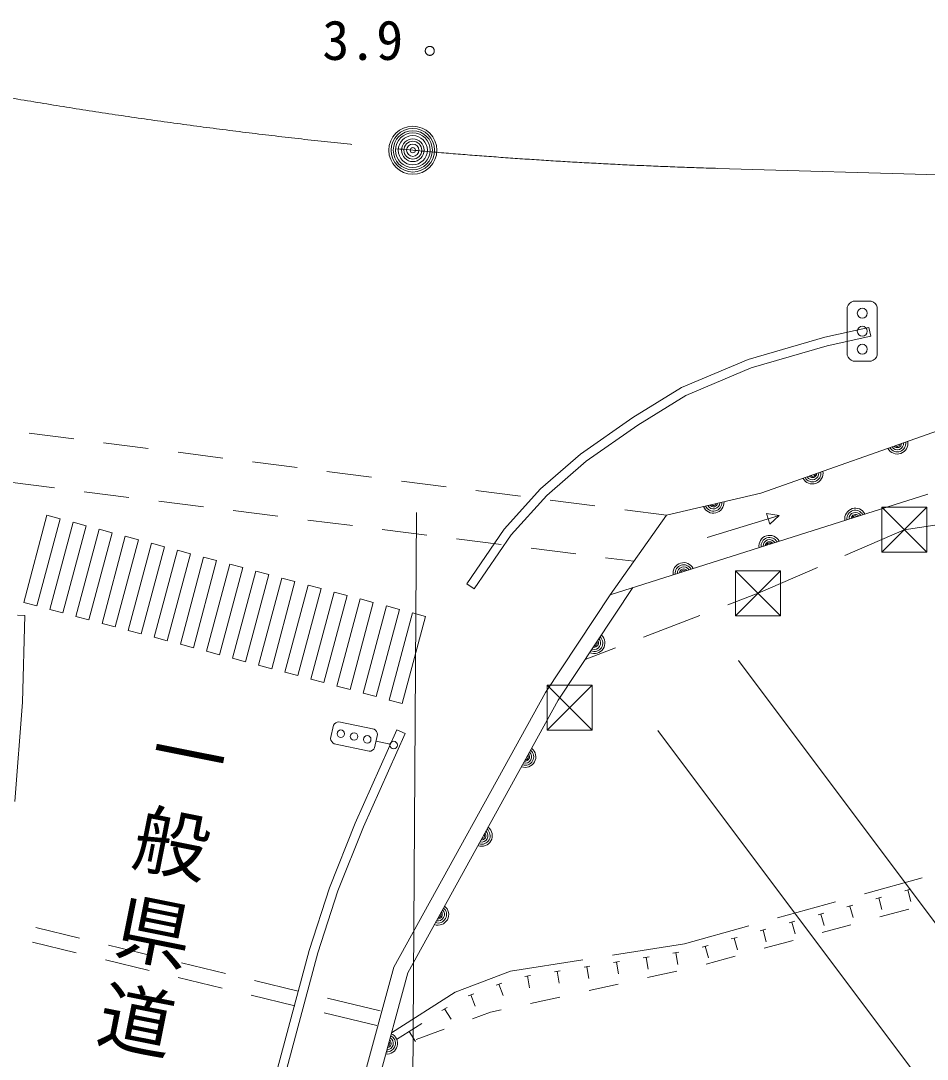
# Model space of a CAD drawing. Units: millimetres, scale not verified. Extents: x 40000 to 680000, y 20000 to 380000.
# Drawn here: x 181784 to 211978, y 258236 to 292817 of the extents above; entities that cross this region are included whole.
import ezdxf
from ezdxf.enums import TextEntityAlignment as Align

# ---------------------------------------------------------------- set-up
doc = ezdxf.new("R2010")
doc.units = ezdxf.units.MM
doc.header["$LTSCALE"] = 1000
doc.linetypes.add('CHAIN', pattern=[18.5, 12, -1.5, 3.5, -1.5])
for name, color, linetype, lineweight in [('M-BGD', 7, 'Continuous', 13), ('M-BMK', 2, 'CHAIN', 13), ('M-BMK-ROW', 30, 'Continuous', 13), ('M-BMK-SRVR', 3, 'Continuous', 13), ('M-STR-HTXT', 7, 'Continuous', 13), ('M-STR-STRC', 7, 'Continuous', 13)]:
    doc.layers.add(name, color=color, linetype=linetype, lineweight=lineweight)
doc.styles.add('@ＭＳ ゴシック', font='')
doc.styles.add('ＭＳ ゴシック', font='')
doc.styles.get('@ＭＳ ゴシック').set_extended_font_data('@MS Gothic')
doc.styles.get('ＭＳ ゴシック').set_extended_font_data('MS Gothic')

msp = doc.modelspace()

# ---------------------------------------------------------------- linework, layer by layer
at = {"layer": 'M-BGD'}
for p, q in [((195266, 291864), (195264, 291857)), ((195269, 291872), (195266, 291864)), ((195272, 291879), (195269, 291872)), ((195276, 291886), (195272, 291879)), ((195280, 291893), (195276, 291886)), ((195284, 291899), (195280, 291893)), ((195289, 291906), (195284, 291899)), ((195293, 291912), (195289, 291906)), ((195299, 291917), (195293, 291912)), ((195304, 291923), (195299, 291917)), ((195310, 291928), (195304, 291923)), ((195316, 291933), (195310, 291928)), ((195323, 291938), (195316, 291933)), ((195329, 291942), (195323, 291938)), ((195336, 291946), (195329, 291942)), ((195343, 291950), (195336, 291946)), ((195350, 291953), (195343, 291950)), ((195357, 291956), (195350, 291953)), ((195365, 291958), (195357, 291956)), ((195372, 291960), (195365, 291958)), ((195380, 291962), (195372, 291960)), ((195388, 291963), (195380, 291962)), ((195396, 291964), (195388, 291963)), ((195404, 291964), (195396, 291964)), ((195411, 291964), (195404, 291964)), ((195419, 291964), (195411, 291964)), ((195427, 291963), (195419, 291964)), ((195435, 291962), (195427, 291963)), ((195442, 291960), (195435, 291962)), ((195450, 291958), (195442, 291960)), ((195458, 291956), (195450, 291958)), ((195465, 291953), (195458, 291956)), ((195472, 291950), (195465, 291953)), ((195479, 291946), (195472, 291950)), ((195486, 291942), (195479, 291946)), ((195492, 291938), (195486, 291942)), ((195499, 291934), (195492, 291938)), ((195505, 291929), (195499, 291934)), ((195511, 291923), (195505, 291929)), ((195516, 291918), (195511, 291923)), ((195522, 291912), (195516, 291918)), ((195527, 291906), (195522, 291912)), ((195531, 291900), (195527, 291906)), ((195535, 291893), (195531, 291900)), ((195539, 291886), (195535, 291893)), ((195543, 291879), (195539, 291886)), ((195546, 291872), (195543, 291879)), ((195549, 291865), (195546, 291872)), ((195551, 291857), (195549, 291865)), ((195259, 291834), (195258, 291826)), ((195258, 291826), (195258, 291818)), ((195258, 291818), (195258, 291810)), ((195258, 291810), (195258, 291802)), ((195258, 291802), (195259, 291795)), ((195260, 291841), (195259, 291834)), ((195259, 291795), (195260, 291787)), ((195262, 291849), (195260, 291841)), ((195260, 291787), (195262, 291779)), ((195264, 291857), (195262, 291849)), ((195262, 291779), (195264, 291772)), ((195264, 291772), (195266, 291764)), ((195266, 291764), (195269, 291757)), ((195269, 291757), (195272, 291750)), ((195272, 291750), (195276, 291743)), ((195276, 291743), (195280, 291736)), ((195280, 291736), (195284, 291729)), ((195284, 291729), (195289, 291723)), ((195289, 291723), (195294, 291717)), ((195294, 291717), (195299, 291711)), ((195299, 291711), (195305, 291705)), ((195305, 291705), (195310, 291700)), ((195310, 291700), (195317, 291695)), ((195317, 291695), (195323, 291691)), ((195323, 291691), (195330, 291686)), ((195330, 291686), (195336, 291682)), ((195336, 291682), (195343, 291679)), ((195343, 291679), (195350, 291676)), ((195350, 291676), (195358, 291673)), ((195358, 291673), (195365, 291670)), ((195365, 291670), (195373, 291668)), ((195373, 291668), (195381, 291667)), ((195381, 291667), (195388, 291666)), ((195388, 291666), (195396, 291665)), ((195396, 291665), (195404, 291664)), ((195404, 291664), (195412, 291664)), ((195412, 291664), (195420, 291665)), ((195420, 291665), (195427, 291666)), ((195427, 291666), (195435, 291667)), ((195435, 291667), (195443, 291669)), ((195443, 291669), (195451, 291671)), ((195451, 291671), (195458, 291673)), ((195458, 291673), (195465, 291676)), ((195465, 291676), (195472, 291679)), ((195472, 291679), (195479, 291683)), ((195479, 291683), (195486, 291687)), ((195486, 291687), (195493, 291691)), ((195493, 291691), (195499, 291696)), ((195499, 291696), (195505, 291700)), ((195505, 291700), (195511, 291706)), ((195511, 291706), (195517, 291711)), ((195517, 291711), (195522, 291717)), ((195522, 291717), (195527, 291723)), ((195527, 291723), (195531, 291730)), ((195531, 291730), (195536, 291736)), ((195536, 291736), (195540, 291743)), ((195540, 291743), (195543, 291750)), ((195543, 291750), (195546, 291757)), ((195546, 291757), (195549, 291765)), ((195549, 291765), (195552, 291772)), ((195553, 291850), (195551, 291857)), ((195552, 291772), (195554, 291780)), ((195555, 291842), (195553, 291850)), ((195554, 291780), (195555, 291787)), ((195556, 291834), (195555, 291842)), ((195555, 291787), (195556, 291795)), ((195557, 291826), (195556, 291834)), ((195556, 291795), (195557, 291803)), ((195558, 291819), (195557, 291826)), ((195557, 291803), (195558, 291811)), ((195558, 291811), (195558, 291819)), ((210031, 282608), (208572, 282283)), ((210031, 282608), (210096, 282316)), ((208572, 282283), (206017, 281539)), ((210096, 282316), (208647, 281993)), ((208647, 281993), (206118, 281256)), ((206017, 281539), (203796, 280603)), ((206118, 281256), (203934, 280335)), ((203796, 280603), (202174, 279603)), ((203934, 280335), (202339, 279352)), ((202174, 279603), (200430, 278383)), ((183551, 278892), (182064, 279083)), ((202339, 279352), (200614, 278146)), ((206439, 277085), (212732, 279302)), ((186031, 278574), (184543, 278765)), ((188511, 278255), (187023, 278446)), ((200430, 278383), (199094, 277228)), ((190990, 277937), (189503, 278128)), ((200614, 278146), (199304, 277013)), ((193470, 277618), (191982, 277809)), ((182908, 277260), (181420, 277448)), ((195950, 277300), (194462, 277491)), ((185388, 276946), (183900, 277134)), ((198429, 276981), (196941, 277172)), ((199094, 277228), (197885, 275888)), ((199304, 277013), (198121, 275702)), ((212002, 277058), (201416, 273699)), ((203297, 276356), (206439, 277085)), ((187869, 276632), (186380, 276820)), ((200909, 276663), (199421, 276854)), ((190349, 276318), (188861, 276506)), ((203297, 276356), (201416, 273699)), ((203297, 276356), (201901, 276535)), ((204653, 275607), (207042, 276346)), ((206628, 276414), (207042, 276346)), ((206739, 276056), (206628, 276414)), ((207042, 276346), (206739, 276056)), ((192829, 276004), (191341, 276192)), ((211211, 275866), (212819, 276113)), ((195309, 275690), (193821, 275878)), ((197885, 275888), (196637, 274068)), ((198121, 275702), (196885, 273898)), ((209235, 275008), (211211, 275866)), ((197789, 275375), (196301, 275564)), ((200269, 275061), (198781, 275250)), ((202207, 274816), (201262, 274936)), ((206342, 273752), (208318, 274610)), ((196637, 274068), (196885, 273898)), ((199690, 270192), (202176, 273940)), ((199262, 270451), (201416, 273699)), ((205332, 273365), (206342, 273752)), ((181675, 273020), (181924, 273013)), ((181924, 273013), (181842, 270123)), ((202531, 272290), (204399, 273007)), ((200588, 271545), (201598, 271932)), ((194208, 261305), (199262, 270451)), ((181842, 270123), (181583, 266820)), ((194674, 261116), (199690, 270192)), ((194314, 269208), (192918, 266097)), ((194588, 269085), (193195, 265980)), ((194314, 269208), (194588, 269085)), ((192918, 266097), (192065, 263942)), ((193195, 265980), (192347, 263840)), ((211812, 264281), (209885, 263745)), ((192065, 263942), (191388, 261862)), ((211231, 263847), (211423, 263901)), ((211327, 263874), (211434, 263488)), ((192347, 263840), (191676, 261777)), ((210267, 263579), (210460, 263633)), ((210364, 263606), (210471, 263221)), ((208922, 263477), (206995, 262942)), ((209304, 263311), (209497, 263365)), ((209400, 263338), (209507, 262953)), ((211370, 263235), (210404, 262974)), ((207377, 262776), (207570, 262829)), ((208340, 263044), (208533, 263097)), ((208437, 263070), (208544, 262685)), ((183739, 262268), (182281, 262621)), ((206031, 262674), (203898, 262081)), ((206413, 262508), (206606, 262562)), ((206510, 262535), (206617, 262149)), ((207473, 262803), (207580, 262417)), ((209439, 262713), (208474, 262452)), ((183629, 261780), (182171, 262133)), ((205450, 262240), (205643, 262294)), ((205546, 262267), (205653, 261882)), ((207508, 262191), (206543, 261929)), ((186169, 261680), (184711, 262033)), ((191388, 261862), (185676, 240592)), ((203898, 262081), (201490, 261703)), ((203509, 261768), (203707, 261799)), ((203608, 261783), (203670, 261388)), ((204486, 261972), (204679, 262026)), ((204583, 261999), (204690, 261614)), ((186059, 261193), (184601, 261545)), ((191676, 261777), (185966, 240514)), ((188599, 261092), (187141, 261445)), ((200502, 261548), (198094, 261171)), ((201533, 261458), (201731, 261489)), ((201632, 261473), (201694, 261078)), ((202521, 261613), (202719, 261644)), ((202620, 261628), (202682, 261233)), ((205578, 261668), (204612, 261407)), ((190555, 247816), (194208, 261305)), ((191040, 247695), (194674, 261116)), ((198094, 261171), (196256, 260468)), ((199558, 261148), (199755, 261179)), ((199656, 261163), (199718, 260768)), ((200546, 261303), (200743, 261334)), ((200644, 261318), (200706, 260923)), ((203641, 261171), (202665, 260955)), ((188489, 260605), (187031, 260957)), ((191029, 260504), (189571, 260857)), ((197619, 260700), (197805, 260771)), ((198570, 260993), (198767, 261024)), ((198668, 261009), (198730, 260613)), ((196256, 260468), (194133, 259116)), ((196685, 260343), (196871, 260414)), ((197712, 260735), (197855, 260362)), ((201688, 260739), (200712, 260523)), ((190918, 260017), (189460, 260369)), ((193757, 259844), (192001, 260269)), ((196778, 260378), (196921, 260005)), ((199735, 260308), (198759, 260092)), ((193639, 259358), (191890, 259782)), ((195815, 259856), (195984, 259964)), ((195900, 259910), (196115, 259573)), ((197431, 259798), (196830, 259580)), ((197783, 259876), (197431, 259798)), ((194297, 258890), (195141, 259427)), ((194719, 259158), (194934, 258821)), ((195890, 259238), (194950, 258896)), ((194010, 258554), (193978, 258542))]:
    msp.add_line(p, q, dxfattribs=at)
for centre, radius, start, end in [((210982, 278743), 354, 208.1985, 10.6037), ((210982, 278743), 283, 210.4226, 8.3797), ((210982, 278743), 212, 214.1689, 4.6333), ((210982, 278743), 142, 221.8806, 356.9216), ((210982, 278743), 100, 232.1983, 346.6039), ((208153, 277746), 354, 208.1985, 10.6037), ((208153, 277746), 283, 210.4226, 8.3797), ((208153, 277746), 212, 214.1689, 4.6333), ((208153, 277746), 142, 221.8806, 356.9216), ((208153, 277746), 100, 232.1983, 346.6039), ((204856, 276773), 354, 201.8731, 4.2783), ((204856, 276773), 283, 204.0972, 2.0543), ((204856, 276773), 212, 207.8435, 358.308), ((204856, 276773), 142, 215.5552, 350.5962), ((204856, 276773), 100, 225.8729, 340.2786), ((209585, 276234), 354, 26.4021, 188.8073), ((209585, 276234), 283, 28.6261, 186.5832), ((209585, 276234), 212, 32.3725, 182.8369), ((209585, 276234), 142, 40.0842, 175.1252), ((209585, 276234), 100, 50.4019, 164.8075), ((206726, 275326), 354, 26.4021, 188.8073), ((206726, 275326), 283, 28.6261, 186.5832), ((206726, 275326), 212, 32.3725, 182.8369), ((206726, 275326), 142, 40.0842, 175.1252), ((206726, 275326), 100, 50.4019, 164.8075), ((203866, 274419), 354, 26.4021, 188.8073), ((203866, 274419), 283, 28.6261, 186.5832), ((203866, 274419), 212, 32.3725, 182.8369), ((203866, 274419), 142, 40.0842, 175.1252), ((203866, 274419), 100, 50.4019, 164.8075), ((200888, 272096), 354, 245.2429, 47.6481), ((200888, 272096), 283, 247.4669, 45.424), ((200888, 272096), 212, 251.2132, 41.6777), ((200888, 272096), 142, 258.925, 33.966), ((200888, 272096), 100, 269.2426, 23.6483), ((198586, 268306), 354, 249.8698, 52.275), ((198586, 268306), 283, 252.0939, 50.051), ((198586, 268306), 212, 255.8402, 46.3046), ((198586, 268306), 142, 263.5519, 38.5929), ((198586, 268306), 100, 273.8696, 28.2752), ((197135, 265680), 354, 249.8698, 52.275), ((197135, 265680), 283, 252.0939, 50.051), ((197135, 265680), 212, 255.8402, 46.3046), ((197135, 265680), 142, 263.5519, 38.5929), ((197135, 265680), 100, 273.8696, 28.2752), ((195684, 263054), 354, 249.8698, 52.275), ((195684, 263054), 283, 252.0939, 50.051), ((195684, 263054), 212, 255.8402, 46.3046), ((195684, 263054), 142, 263.5519, 38.5929), ((195684, 263054), 100, 273.8696, 28.2752), ((193981, 258763), 354, 263.6464, 66.0516), ((193981, 258763), 283, 265.8704, 63.8275), ((193981, 258763), 212, 269.6168, 60.0812), ((193981, 258763), 142, 277.3285, 52.3695), ((193981, 258763), 100, 287.6461, 42.0518)]:
    msp.add_arc(centre, radius, start, end, dxfattribs=at)
at = {"layer": 'M-BMK'}
msp.add_lwpolyline([(205007, 287901), (229033, 287191), (267123, 286558), (280764, 286378)], dxfattribs=at)
for start, end in [(260.14214, 264.8748), (264.8748, 268.30717)]:
    msp.add_arc((210029, 457827), 170000, start, end, dxfattribs=at)
at = {"layer": 'M-BMK-ROW'}
for p, q in [((210461, 276616), (211961, 276616)), ((210461, 275116), (210461, 276616)), ((210461, 276616), (211961, 275116)), ((210461, 275116), (211961, 276616)), ((211961, 276616), (211961, 275116)), ((211961, 275116), (210461, 275116)), ((205592, 274502), (207092, 273002)), ((207092, 274502), (205592, 273002)), ((205592, 274502), (207092, 274502)), ((205592, 273002), (205592, 274502)), ((207092, 274502), (207092, 273002)), ((207092, 273002), (205592, 273002)), ((199313, 270692), (200813, 269192)), ((200813, 270692), (199313, 269192)), ((199313, 269192), (199313, 270692)), ((199313, 270692), (200813, 270692)), ((200813, 270692), (200813, 269192)), ((200813, 269192), (199313, 269192))]:
    msp.add_line(p, q, dxfattribs=at)
at = {"layer": 'M-BMK-SRVR'}
for radius in [800, 726, 651, 578, 486, 378, 298, 205, 87.8]:
    msp.add_circle((194843, 288506), radius, dxfattribs=at)
at = {"layer": 'M-STR-HTXT'}
for p, q in [((194966, 276443), (194701, 235074)), ((205689, 271513), (223115, 248269)), ((203006, 269188), (220433, 245944))]:
    msp.add_line(p, q, dxfattribs=at)
at = {"layer": 'M-STR-STRC'}
for p, q in [((209316, 281678), (209316, 283278)), ((210116, 283478), (209516, 283478)), ((210316, 283278), (210316, 281678)), ((209516, 281478), (210116, 281478)), ((181883, 273447), (182657, 276348)), ((182657, 276348), (183092, 276232)), ((182317, 273331), (183092, 276232)), ((182752, 273214), (183527, 276116)), ((183187, 273098), (183962, 276000)), ((183527, 276116), (183962, 276000)), ((183622, 272982), (184397, 275884)), ((184056, 272866), (184831, 275768)), ((184397, 275884), (184831, 275768)), ((184491, 272750), (185266, 275652)), ((185266, 275652), (185701, 275535)), ((184926, 272634), (185701, 275535)), ((185361, 272518), (186136, 275419)), ((185796, 272402), (186570, 275303)), ((186136, 275419), (186570, 275303)), ((186230, 272286), (187005, 275187)), ((186665, 272170), (187440, 275071)), ((187005, 275187), (187440, 275071)), ((187100, 272053), (187875, 274955)), ((187875, 274955), (188309, 274839)), ((187535, 271937), (188309, 274839)), ((187969, 271821), (188744, 274723)), ((188404, 271705), (189179, 274607)), ((188744, 274723), (189179, 274607)), ((188839, 271589), (189614, 274491)), ((189274, 271473), (190048, 274374)), ((189614, 274491), (190048, 274374)), ((189708, 271357), (190483, 274258)), ((190483, 274258), (190918, 274142)), ((190143, 271241), (190918, 274142)), ((190578, 271125), (191353, 274026)), ((191013, 271009), (191788, 273910)), ((191353, 274026), (191788, 273910)), ((191447, 270892), (192222, 273794)), ((191882, 270776), (192657, 273678)), ((192222, 273794), (192657, 273678)), ((192317, 270660), (193092, 273562)), ((193092, 273562), (193527, 273446)), ((182317, 273331), (181883, 273447)), ((183187, 273098), (182752, 273214)), ((192752, 270544), (193527, 273446)), ((193187, 270428), (193961, 273330)), ((193621, 270312), (194396, 273213)), ((193961, 273330), (194396, 273213)), ((184056, 272866), (183622, 272982)), ((194056, 270196), (194831, 273097)), ((194491, 270080), (195266, 272981)), ((194831, 273097), (195266, 272981)), ((184926, 272634), (184491, 272750)), ((185796, 272402), (185361, 272518)), ((186665, 272170), (186230, 272286)), ((187535, 271937), (187100, 272053)), ((188404, 271705), (187969, 271821)), ((189274, 271473), (188839, 271589)), ((190143, 271241), (189708, 271357)), ((191013, 271009), (190578, 271125)), ((191882, 270776), (191447, 270892)), ((192752, 270544), (192317, 270660)), ((193621, 270312), (193187, 270428)), ((194491, 270080), (194056, 270196)), ((192377, 269475), (193550, 269223)), ((192199, 269359), (192104, 268919)), ((193665, 269045), (193571, 268605)), ((193393, 268490), (192220, 268741)), ((193618, 268825), (194083, 268726))]:
    msp.add_line(p, q, dxfattribs=at)
for centre, radius in [((209816, 283078), 167), ((209816, 282478), 167), ((209816, 281878), 167), ((192445, 269076), 125), ((192885, 268982), 125), ((193325, 268888), 125), ((194205, 268699), 125)]:
    msp.add_circle(centre, radius, dxfattribs=at)
for centre, radius, start, end in [((209611, 283184), 310, 107.8194, 162.1806), ((210027, 283189), 302, 17.1256, 72.8744), ((209617, 281780), 318, 198.5702, 251.4298), ((210013, 281782), 320, 288.7966, 341.2034), ((192410, 269229), 248, 97.6114, 148.2035), ((193450, 269032), 216, 3.439, 62.376), ((192328, 268938), 224, 184.6865, 241.1284), ((193385, 268697), 208, 272.221, 333.5939)]:
    msp.add_arc(centre, radius, start, end, dxfattribs=at)

# ---------------------------------------------------------------- texts
at = {"layer": 'M-BGD', "style": 'ＭＳ ゴシック'}
msp.add_text('3.9', height=1320, dxfattribs=at).set_placement((191828, 291117), align=Align.BOTTOM_LEFT)
at = {"layer": 'M-BGD', "insert": (184149, 258079), "char_height": 1833, "attachment_point": 8, "rotation": 258.74, "style": '@ＭＳ ゴシック'}
msp.add_mtext('\\T1.2;一般県道秋穂港線', dxfattribs=at)

doc.saveas('drawing.dxf')
